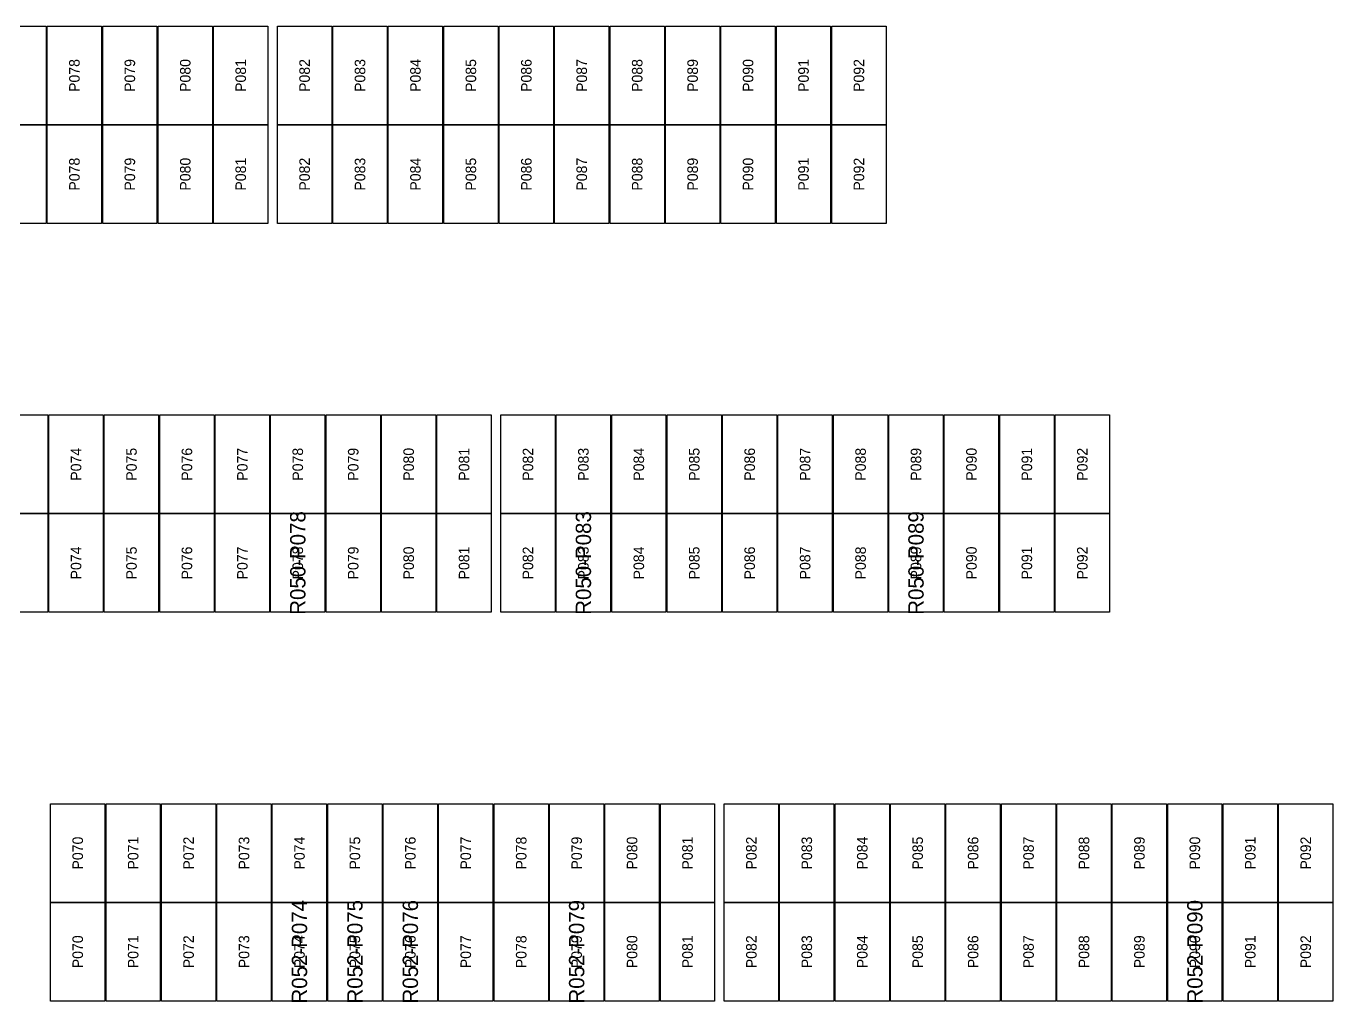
# Model space of a CAD drawing. Extents: x 296295 to 296770, y 651564 to 652121.
# Drawn here: x 296493.75 to 296521.05, y 651913.52 to 651933.91 of the extents above; entities that cross this region are included whole.
import ezdxf
from ezdxf.enums import TextEntityAlignment as Align

# ---------------------------------------------------------------- set-up
doc = ezdxf.new("R2010")
doc.units = 0

msp = doc.modelspace()

# ---------------------------------------------------------------- linework, layer by layer
at = {"layer": 'DEFECTIVE_PANELS'}
for points in [[(296498.857, 651923.724), (296499.991, 651923.724), (296499.991, 651921.661), (296498.857, 651921.661)], [(296504.823, 651923.724), (296505.957, 651923.724), (296505.957, 651921.661), (296504.823, 651921.661)], [(296511.771, 651923.724), (296512.905, 651923.724), (296512.905, 651921.661), (296511.771, 651921.661)], [(296498.892, 651915.598), (296500.026, 651915.598), (296500.026, 651913.535), (296498.892, 651913.535)], [(296500.05, 651915.598), (296501.184, 651915.598), (296501.184, 651913.535), (296500.05, 651913.535)], [(296501.208, 651915.598), (296502.342, 651915.598), (296502.342, 651913.535), (296501.208, 651913.535)], [(296504.682, 651915.598), (296505.816, 651915.598), (296505.816, 651913.535), (296504.682, 651913.535)], [(296517.596, 651915.598), (296518.73, 651915.598), (296518.73, 651913.535), (296517.596, 651913.535)]]:
    msp.add_lwpolyline(points, close=True, dxfattribs=at)
at = {"layer": 'PANELS_MASTER'}
for points in [[(296493.033, 651933.913), (296494.167, 651933.913), (296494.167, 651931.85), (296493.033, 651931.85)], [(296494.191, 651933.913), (296495.325, 651933.913), (296495.325, 651931.85), (296494.191, 651931.85)], [(296495.349, 651933.913), (296496.483, 651933.913), (296496.483, 651931.85), (296495.349, 651931.85)], [(296496.507, 651933.913), (296497.641, 651933.913), (296497.641, 651931.85), (296496.507, 651931.85)], [(296497.665, 651933.913), (296498.799, 651933.913), (296498.799, 651931.85), (296497.665, 651931.85)], [(296498.999, 651933.913), (296500.133, 651933.913), (296500.133, 651931.85), (296498.999, 651931.85)], [(296500.157, 651933.913), (296501.291, 651933.913), (296501.291, 651931.85), (296500.157, 651931.85)], [(296501.315, 651933.913), (296502.449, 651933.913), (296502.449, 651931.85), (296501.315, 651931.85)], [(296502.473, 651933.913), (296503.607, 651933.913), (296503.607, 651931.85), (296502.473, 651931.85)], [(296503.631, 651933.913), (296504.765, 651933.913), (296504.765, 651931.85), (296503.631, 651931.85)], [(296504.789, 651933.913), (296505.923, 651933.913), (296505.923, 651931.85), (296504.789, 651931.85)], [(296505.947, 651933.913), (296507.081, 651933.913), (296507.081, 651931.85), (296505.947, 651931.85)], [(296507.105, 651933.913), (296508.239, 651933.913), (296508.239, 651931.85), (296507.105, 651931.85)], [(296508.263, 651933.913), (296509.397, 651933.913), (296509.397, 651931.85), (296508.263, 651931.85)], [(296509.421, 651933.913), (296510.555, 651933.913), (296510.555, 651931.85), (296509.421, 651931.85)], [(296510.579, 651933.913), (296511.713, 651933.913), (296511.713, 651931.85), (296510.579, 651931.85)], [(296493.033, 651931.85), (296494.167, 651931.85), (296494.167, 651929.787), (296493.033, 651929.787)], [(296494.191, 651931.85), (296495.325, 651931.85), (296495.325, 651929.787), (296494.191, 651929.787)], [(296495.349, 651931.85), (296496.483, 651931.85), (296496.483, 651929.787), (296495.349, 651929.787)], [(296496.507, 651931.85), (296497.641, 651931.85), (296497.641, 651929.787), (296496.507, 651929.787)], [(296497.665, 651931.85), (296498.799, 651931.85), (296498.799, 651929.787), (296497.665, 651929.787)], [(296498.999, 651931.85), (296500.133, 651931.85), (296500.133, 651929.787), (296498.999, 651929.787)], [(296500.157, 651931.85), (296501.291, 651931.85), (296501.291, 651929.787), (296500.157, 651929.787)], [(296501.315, 651931.85), (296502.449, 651931.85), (296502.449, 651929.787), (296501.315, 651929.787)], [(296502.473, 651931.85), (296503.607, 651931.85), (296503.607, 651929.787), (296502.473, 651929.787)], [(296503.631, 651931.85), (296504.765, 651931.85), (296504.765, 651929.787), (296503.631, 651929.787)], [(296504.789, 651931.85), (296505.923, 651931.85), (296505.923, 651929.787), (296504.789, 651929.787)], [(296505.947, 651931.85), (296507.081, 651931.85), (296507.081, 651929.787), (296505.947, 651929.787)], [(296507.105, 651931.85), (296508.239, 651931.85), (296508.239, 651929.787), (296507.105, 651929.787)], [(296508.263, 651931.85), (296509.397, 651931.85), (296509.397, 651929.787), (296508.263, 651929.787)], [(296509.421, 651931.85), (296510.555, 651931.85), (296510.555, 651929.787), (296509.421, 651929.787)], [(296510.579, 651931.85), (296511.713, 651931.85), (296511.713, 651929.787), (296510.579, 651929.787)], [(296493.067, 651925.787), (296494.201, 651925.787), (296494.201, 651923.724), (296493.067, 651923.724)], [(296494.225, 651925.787), (296495.359, 651925.787), (296495.359, 651923.724), (296494.225, 651923.724)], [(296495.383, 651925.787), (296496.517, 651925.787), (296496.517, 651923.724), (296495.383, 651923.724)], [(296496.541, 651925.787), (296497.675, 651925.787), (296497.675, 651923.724), (296496.541, 651923.724)], [(296497.699, 651925.787), (296498.833, 651925.787), (296498.833, 651923.724), (296497.699, 651923.724)], [(296498.857, 651925.787), (296499.991, 651925.787), (296499.991, 651923.724), (296498.857, 651923.724)], [(296500.015, 651925.787), (296501.149, 651925.787), (296501.149, 651923.724), (296500.015, 651923.724)], [(296501.173, 651925.787), (296502.307, 651925.787), (296502.307, 651923.724), (296501.173, 651923.724)], [(296502.331, 651925.787), (296503.465, 651925.787), (296503.465, 651923.724), (296502.331, 651923.724)], [(296503.665, 651925.787), (296504.799, 651925.787), (296504.799, 651923.724), (296503.665, 651923.724)], [(296504.823, 651925.787), (296505.957, 651925.787), (296505.957, 651923.724), (296504.823, 651923.724)], [(296505.981, 651925.787), (296507.115, 651925.787), (296507.115, 651923.724), (296505.981, 651923.724)], [(296507.139, 651925.787), (296508.273, 651925.787), (296508.273, 651923.724), (296507.139, 651923.724)], [(296508.297, 651925.787), (296509.431, 651925.787), (296509.431, 651923.724), (296508.297, 651923.724)], [(296509.455, 651925.787), (296510.589, 651925.787), (296510.589, 651923.724), (296509.455, 651923.724)], [(296510.613, 651925.787), (296511.747, 651925.787), (296511.747, 651923.724), (296510.613, 651923.724)], [(296511.771, 651925.787), (296512.905, 651925.787), (296512.905, 651923.724), (296511.771, 651923.724)], [(296512.929, 651925.787), (296514.063, 651925.787), (296514.063, 651923.724), (296512.929, 651923.724)], [(296514.087, 651925.787), (296515.221, 651925.787), (296515.221, 651923.724), (296514.087, 651923.724)], [(296515.245, 651925.787), (296516.379, 651925.787), (296516.379, 651923.724), (296515.245, 651923.724)], [(296493.067, 651923.724), (296494.201, 651923.724), (296494.201, 651921.661), (296493.067, 651921.661)], [(296494.225, 651923.724), (296495.359, 651923.724), (296495.359, 651921.661), (296494.225, 651921.661)], [(296495.383, 651923.724), (296496.517, 651923.724), (296496.517, 651921.661), (296495.383, 651921.661)], [(296496.541, 651923.724), (296497.675, 651923.724), (296497.675, 651921.661), (296496.541, 651921.661)], [(296497.699, 651923.724), (296498.833, 651923.724), (296498.833, 651921.661), (296497.699, 651921.661)], [(296500.015, 651923.724), (296501.149, 651923.724), (296501.149, 651921.661), (296500.015, 651921.661)], [(296501.173, 651923.724), (296502.307, 651923.724), (296502.307, 651921.661), (296501.173, 651921.661)], [(296502.331, 651923.724), (296503.465, 651923.724), (296503.465, 651921.661), (296502.331, 651921.661)], [(296503.665, 651923.724), (296504.799, 651923.724), (296504.799, 651921.661), (296503.665, 651921.661)], [(296505.981, 651923.724), (296507.115, 651923.724), (296507.115, 651921.661), (296505.981, 651921.661)], [(296507.139, 651923.724), (296508.273, 651923.724), (296508.273, 651921.661), (296507.139, 651921.661)], [(296508.297, 651923.724), (296509.431, 651923.724), (296509.431, 651921.661), (296508.297, 651921.661)], [(296509.455, 651923.724), (296510.589, 651923.724), (296510.589, 651921.661), (296509.455, 651921.661)], [(296510.613, 651923.724), (296511.747, 651923.724), (296511.747, 651921.661), (296510.613, 651921.661)], [(296512.929, 651923.724), (296514.063, 651923.724), (296514.063, 651921.661), (296512.929, 651921.661)], [(296514.087, 651923.724), (296515.221, 651923.724), (296515.221, 651921.661), (296514.087, 651921.661)], [(296515.245, 651923.724), (296516.379, 651923.724), (296516.379, 651921.661), (296515.245, 651921.661)], [(296494.26, 651917.661), (296495.394, 651917.661), (296495.394, 651915.598), (296494.26, 651915.598)], [(296495.418, 651917.661), (296496.552, 651917.661), (296496.552, 651915.598), (296495.418, 651915.598)], [(296496.576, 651917.661), (296497.71, 651917.661), (296497.71, 651915.598), (296496.576, 651915.598)], [(296497.734, 651917.661), (296498.868, 651917.661), (296498.868, 651915.598), (296497.734, 651915.598)], [(296498.892, 651917.661), (296500.026, 651917.661), (296500.026, 651915.598), (296498.892, 651915.598)], [(296500.05, 651917.661), (296501.184, 651917.661), (296501.184, 651915.598), (296500.05, 651915.598)], [(296501.208, 651917.661), (296502.342, 651917.661), (296502.342, 651915.598), (296501.208, 651915.598)], [(296502.366, 651917.661), (296503.5, 651917.661), (296503.5, 651915.598), (296502.366, 651915.598)], [(296503.524, 651917.661), (296504.658, 651917.661), (296504.658, 651915.598), (296503.524, 651915.598)], [(296504.682, 651917.661), (296505.816, 651917.661), (296505.816, 651915.598), (296504.682, 651915.598)], [(296505.84, 651917.661), (296506.974, 651917.661), (296506.974, 651915.598), (296505.84, 651915.598)], [(296506.998, 651917.661), (296508.132, 651917.661), (296508.132, 651915.598), (296506.998, 651915.598)], [(296508.332, 651917.661), (296509.466, 651917.661), (296509.466, 651915.598), (296508.332, 651915.598)], [(296509.49, 651917.661), (296510.624, 651917.661), (296510.624, 651915.598), (296509.49, 651915.598)], [(296510.648, 651917.661), (296511.782, 651917.661), (296511.782, 651915.598), (296510.648, 651915.598)], [(296511.806, 651917.661), (296512.94, 651917.661), (296512.94, 651915.598), (296511.806, 651915.598)], [(296512.964, 651917.661), (296514.098, 651917.661), (296514.098, 651915.598), (296512.964, 651915.598)], [(296514.122, 651917.661), (296515.256, 651917.661), (296515.256, 651915.598), (296514.122, 651915.598)], [(296515.28, 651917.661), (296516.414, 651917.661), (296516.414, 651915.598), (296515.28, 651915.598)], [(296516.438, 651917.661), (296517.572, 651917.661), (296517.572, 651915.598), (296516.438, 651915.598)], [(296517.596, 651917.661), (296518.73, 651917.661), (296518.73, 651915.598), (296517.596, 651915.598)], [(296518.754, 651917.661), (296519.888, 651917.661), (296519.888, 651915.598), (296518.754, 651915.598)], [(296519.912, 651917.661), (296521.046, 651917.661), (296521.046, 651915.598), (296519.912, 651915.598)], [(296494.26, 651915.598), (296495.394, 651915.598), (296495.394, 651913.535), (296494.26, 651913.535)], [(296495.418, 651915.598), (296496.552, 651915.598), (296496.552, 651913.535), (296495.418, 651913.535)], [(296496.576, 651915.598), (296497.71, 651915.598), (296497.71, 651913.535), (296496.576, 651913.535)], [(296497.734, 651915.598), (296498.868, 651915.598), (296498.868, 651913.535), (296497.734, 651913.535)], [(296502.366, 651915.598), (296503.5, 651915.598), (296503.5, 651913.535), (296502.366, 651913.535)], [(296503.524, 651915.598), (296504.658, 651915.598), (296504.658, 651913.535), (296503.524, 651913.535)], [(296505.84, 651915.598), (296506.974, 651915.598), (296506.974, 651913.535), (296505.84, 651913.535)], [(296506.998, 651915.598), (296508.132, 651915.598), (296508.132, 651913.535), (296506.998, 651913.535)], [(296508.332, 651915.598), (296509.466, 651915.598), (296509.466, 651913.535), (296508.332, 651913.535)], [(296509.49, 651915.598), (296510.624, 651915.598), (296510.624, 651913.535), (296509.49, 651913.535)], [(296510.648, 651915.598), (296511.782, 651915.598), (296511.782, 651913.535), (296510.648, 651913.535)], [(296511.806, 651915.598), (296512.94, 651915.598), (296512.94, 651913.535), (296511.806, 651913.535)], [(296512.964, 651915.598), (296514.098, 651915.598), (296514.098, 651913.535), (296512.964, 651913.535)], [(296514.122, 651915.598), (296515.256, 651915.598), (296515.256, 651913.535), (296514.122, 651913.535)], [(296515.28, 651915.598), (296516.414, 651915.598), (296516.414, 651913.535), (296515.28, 651913.535)], [(296516.438, 651915.598), (296517.572, 651915.598), (296517.572, 651913.535), (296516.438, 651913.535)], [(296518.754, 651915.598), (296519.888, 651915.598), (296519.888, 651913.535), (296518.754, 651913.535)], [(296519.912, 651915.598), (296521.046, 651915.598), (296521.046, 651913.535), (296519.912, 651913.535)]]:
    msp.add_lwpolyline(points, close=True, dxfattribs=at)

# ---------------------------------------------------------------- texts
at = {"layer": 'DEFECT_LABELS'}
for s, p in [('R050-P078', (296499.424, 651922.692)), ('R050-P083', (296505.39, 651922.692)), ('R050-P089', (296512.338, 651922.692)), ('R052-P074', (296499.459, 651914.566)), ('R052-P075', (296500.617, 651914.566)), ('R052-P076', (296501.775, 651914.566)), ('R052-P079', (296505.249, 651914.566)), ('R052-P090', (296518.163, 651914.566))]:
    msp.add_text(s, height=0.32, rotation=90, dxfattribs=at).set_placement(p, align=Align.MIDDLE_CENTER)
at = {"layer": 'PANEL_POSITION'}
for s, p in [('P078', (296494.758, 651932.881)), ('P079', (296495.916, 651932.881)), ('P080', (296497.074, 651932.881)), ('P081', (296498.232, 651932.881)), ('P082', (296499.566, 651932.881)), ('P083', (296500.724, 651932.881)), ('P084', (296501.882, 651932.881)), ('P085', (296503.04, 651932.881)), ('P086', (296504.198, 651932.881)), ('P087', (296505.356, 651932.881)), ('P088', (296506.514, 651932.881)), ('P089', (296507.672, 651932.881)), ('P090', (296508.83, 651932.881)), ('P091', (296509.988, 651932.881)), ('P092', (296511.146, 651932.881)), ('P078', (296494.758, 651930.818)), ('P079', (296495.916, 651930.818)), ('P080', (296497.074, 651930.818)), ('P081', (296498.232, 651930.818)), ('P082', (296499.566, 651930.818)), ('P083', (296500.724, 651930.818)), ('P084', (296501.882, 651930.818)), ('P085', (296503.04, 651930.818)), ('P086', (296504.198, 651930.818)), ('P087', (296505.356, 651930.818)), ('P088', (296506.514, 651930.818)), ('P089', (296507.672, 651930.818)), ('P090', (296508.83, 651930.818)), ('P091', (296509.988, 651930.818)), ('P092', (296511.146, 651930.818)), ('P074', (296494.792, 651924.755)), ('P075', (296495.95, 651924.755)), ('P076', (296497.108, 651924.755)), ('P077', (296498.266, 651924.755)), ('P078', (296499.424, 651924.755)), ('P079', (296500.582, 651924.755)), ('P080', (296501.74, 651924.755)), ('P081', (296502.898, 651924.755)), ('P082', (296504.232, 651924.755)), ('P083', (296505.39, 651924.755)), ('P084', (296506.548, 651924.755)), ('P085', (296507.706, 651924.755)), ('P086', (296508.864, 651924.755)), ('P087', (296510.022, 651924.755)), ('P088', (296511.18, 651924.755)), ('P089', (296512.338, 651924.755)), ('P090', (296513.496, 651924.755)), ('P091', (296514.654, 651924.755)), ('P092', (296515.812, 651924.755)), ('P074', (296494.792, 651922.692)), ('P075', (296495.95, 651922.692)), ('P076', (296497.108, 651922.692)), ('P077', (296498.266, 651922.692)), ('P078', (296499.424, 651922.692)), ('P079', (296500.582, 651922.692)), ('P080', (296501.74, 651922.692)), ('P081', (296502.898, 651922.692)), ('P082', (296504.232, 651922.692)), ('P083', (296505.39, 651922.692)), ('P084', (296506.548, 651922.692)), ('P085', (296507.706, 651922.692)), ('P086', (296508.864, 651922.692)), ('P087', (296510.022, 651922.692)), ('P088', (296511.18, 651922.692)), ('P089', (296512.338, 651922.692)), ('P090', (296513.496, 651922.692)), ('P091', (296514.654, 651922.692)), ('P092', (296515.812, 651922.692)), ('P070', (296494.827, 651916.629)), ('P071', (296495.985, 651916.629)), ('P072', (296497.143, 651916.629)), ('P073', (296498.301, 651916.629)), ('P074', (296499.459, 651916.629)), ('P075', (296500.617, 651916.629)), ('P076', (296501.775, 651916.629)), ('P077', (296502.933, 651916.629)), ('P078', (296504.091, 651916.629)), ('P079', (296505.249, 651916.629)), ('P080', (296506.407, 651916.629)), ('P081', (296507.565, 651916.629)), ('P082', (296508.899, 651916.629)), ('P083', (296510.057, 651916.629)), ('P084', (296511.215, 651916.629)), ('P085', (296512.373, 651916.629)), ('P086', (296513.531, 651916.629)), ('P087', (296514.689, 651916.629)), ('P088', (296515.847, 651916.629)), ('P089', (296517.005, 651916.629)), ('P090', (296518.163, 651916.629)), ('P091', (296519.321, 651916.629)), ('P092', (296520.479, 651916.629)), ('P070', (296494.827, 651914.566)), ('P071', (296495.985, 651914.566)), ('P072', (296497.143, 651914.566)), ('P073', (296498.301, 651914.566)), ('P074', (296499.459, 651914.566)), ('P075', (296500.617, 651914.566)), ('P076', (296501.775, 651914.566)), ('P077', (296502.933, 651914.566)), ('P078', (296504.091, 651914.566)), ('P079', (296505.249, 651914.566)), ('P080', (296506.407, 651914.566)), ('P081', (296507.565, 651914.566)), ('P082', (296508.899, 651914.566)), ('P083', (296510.057, 651914.566)), ('P084', (296511.215, 651914.566)), ('P085', (296512.373, 651914.566)), ('P086', (296513.531, 651914.566)), ('P087', (296514.689, 651914.566)), ('P088', (296515.847, 651914.566)), ('P089', (296517.005, 651914.566)), ('P090', (296518.163, 651914.566)), ('P091', (296519.321, 651914.566)), ('P092', (296520.479, 651914.566))]:
    msp.add_text(s, height=0.22, rotation=90, dxfattribs=at).set_placement(p, align=Align.MIDDLE_CENTER)

doc.saveas('drawing.dxf')
